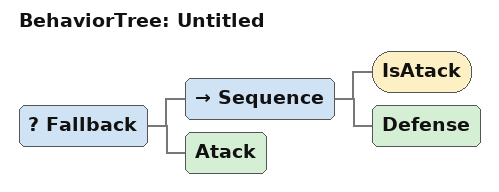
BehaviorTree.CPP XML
<?xml version="1.0" encoding="UTF-8"?>
<root BTCPP_format="4">
  <BehaviorTree ID="Untitled">
    <Fallback>
      <Sequence>
        <IsAtack/>
        <Defense/>
      </Sequence>
      <Atack/>
    </Fallback>
  </BehaviorTree>

</root>
